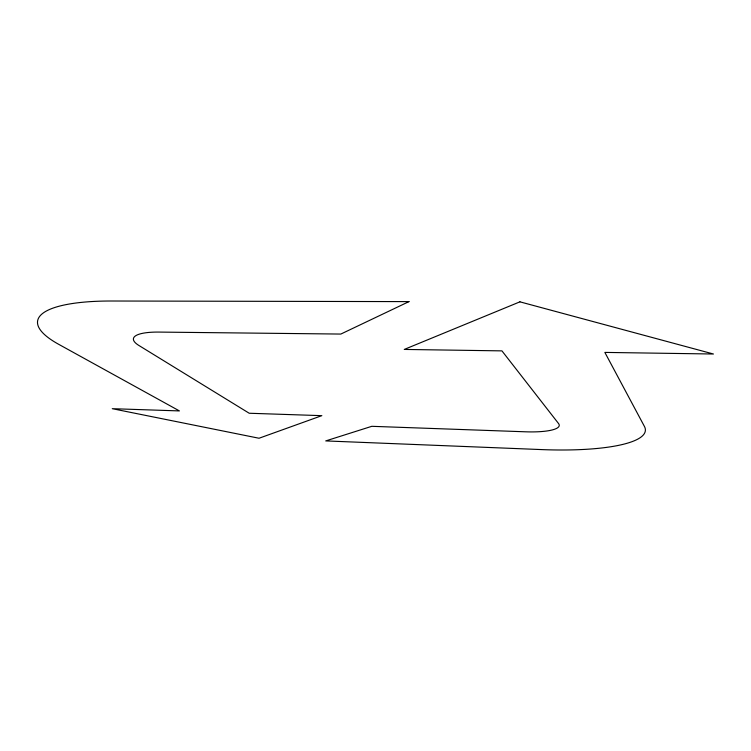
<?xml version="1.0" encoding="UTF-8"?>
<svg xmlns="http://www.w3.org/2000/svg" width="751" height="751" viewBox="0 0 751 751"><rect width="100%" height="100%" fill="white"/><g stroke="black" fill="none" stroke-linecap="round" stroke-linejoin="round"><path stroke-width="1.13" d="M408.985 301.611L340.832 334.064L159.024 332.083A47.454 11.791 8.5 0 0 138.954 345.507L249.21 413.247L321.841 415.66L259.029 438.246L112.274 408.685L179.414 410.919L58.691 344.315A143.047 35.71 8.5 0 1 111.439 301.01L408.985 301.611M519.927 301.836L404.263 349.431L501.94 350.877L558.537 423.526A42.234 9.397 4.9 0 1 525.634 431.806L371.801 426.315L325.727 440.921L541.565 449.586A127.182 28.397 4.9 0 0 644.396 426.38L604.855 352.407L713.45 354.012L519.927 301.836"/></g></svg>
